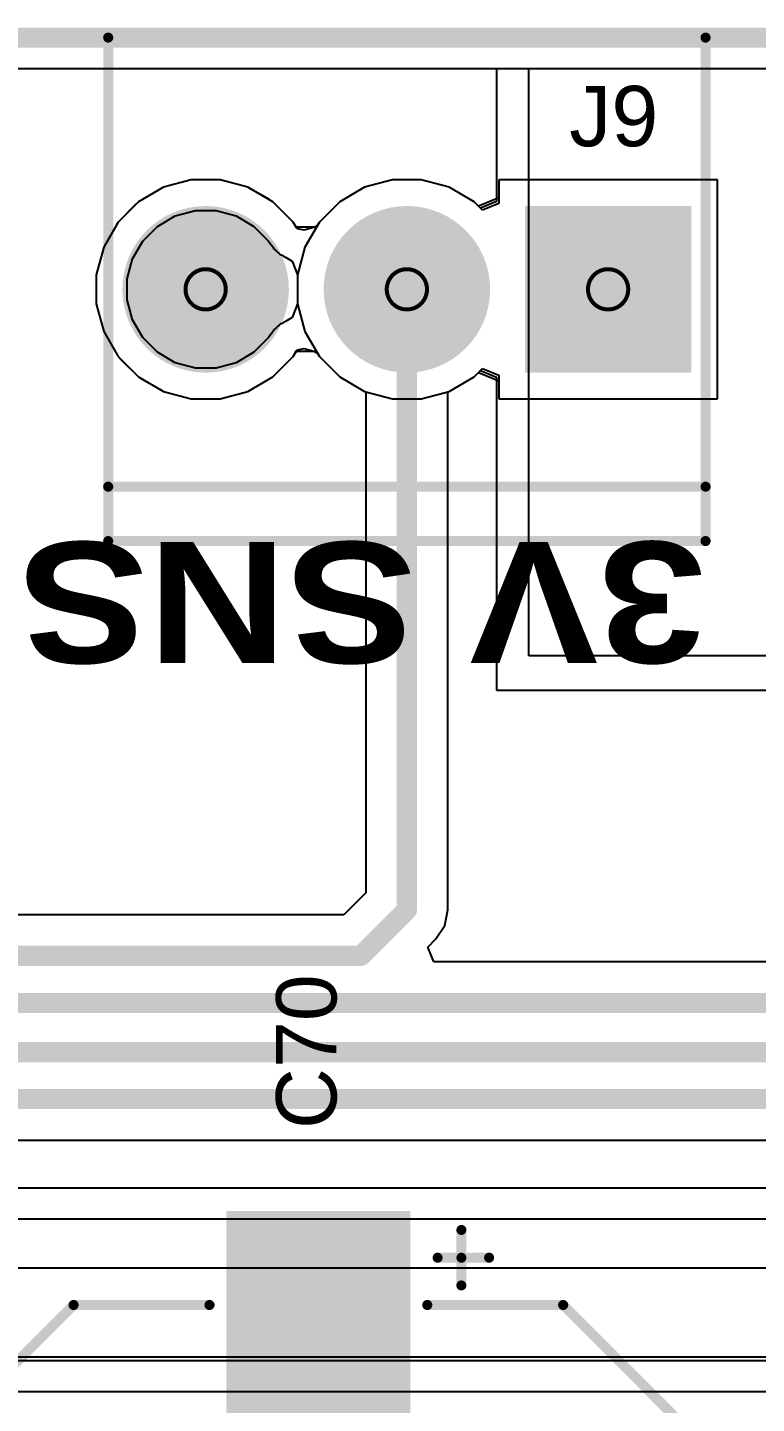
# Model space of a CAD drawing. Header units: inches. Extents: x -36 to 349, y -11 to 240.
# Drawn here: x 132.28 to 141.48, y 109.77 to 127.13 of the extents above; entities that cross this region are included whole.
import ezdxf

# ---------------------------------------------------------------- set-up
doc = ezdxf.new("R2010")
doc.units = ezdxf.units.IN
for name, color, linetype in [('Board Outline', 216, 'Continuous'), ('Bottom Layer', 5, 'Continuous'), ('Bottom Solder', 6, 'Continuous'), ('Drill Drawing', 1, 'Continuous'), ('Layer 1', 16, 'Continuous'), ('Layer 2', 76, 'Continuous'), ('Multi-Layer', 9, 'Continuous'), ('Pad Holes', 156, 'Continuous'), ('Top Layer', 1, 'Continuous'), ('Top Overlay', 2, 'Continuous'), ('Top Paste', 8, 'Continuous'), ('Top Solder', 216, 'Continuous')]:
    doc.layers.add(name, color=color, linetype=linetype)
doc.styles.add('Arial', font='', dxfattribs={"height": 0.2})
doc.styles.add('Arial Black_Bold', font='', dxfattribs={"height": 0.2})
doc.styles.get('Arial').set_extended_font_data('Arial')
doc.styles.get('Arial Black_Bold').set_extended_font_data('Arial Black', bold=True)

# ---------------------------------------------------------------- blocks, each defined once
blk = doc.blocks.new('0022112032_343')
at = {"layer": 'Bottom Layer'}
blk.add_hatch(color=5, dxfattribs=at).paths.add_polyline_path([(-3.54, 1), (-1.54, 1), (-1.54, -1), (-3.54, -1)])
h = blk.add_hatch(color=5, dxfattribs=at)
edge = h.paths.add_edge_path()
edge.add_arc((0, 0), 1, 0, 360)
h = blk.add_hatch(color=5, dxfattribs=at)
edge = h.paths.add_edge_path()
edge.add_arc((2.54, 0), 1, 0, 360)
at = {"layer": 'Bottom Solder'}
blk.add_hatch(color=6, dxfattribs=at).paths.add_polyline_path([(-3.591, 1.051), (-1.489, 1.051), (-1.489, -1.051), (-3.591, -1.051)])
h = blk.add_hatch(color=6, dxfattribs=at)
edge = h.paths.add_edge_path()
edge.add_arc((0, 0), 1.051, 0, 360)
h = blk.add_hatch(color=6, dxfattribs=at)
edge = h.paths.add_edge_path()
edge.add_arc((2.54, 0), 1.051, 0, 360)
at = {"layer": 'Layer 1'}
blk.add_hatch(color=16, dxfattribs=at).paths.add_polyline_path([(-3.54, 1), (-1.54, 1), (-1.54, -1), (-3.54, -1)])
h = blk.add_hatch(color=16, dxfattribs=at)
edge = h.paths.add_edge_path()
edge.add_arc((0, 0), 1, 0, 360)
h = blk.add_hatch(color=16, dxfattribs=at)
edge = h.paths.add_edge_path()
edge.add_arc((2.54, 0), 1, 0, 360)
at = {"layer": 'Layer 2'}
blk.add_hatch(color=76, dxfattribs=at).paths.add_polyline_path([(-3.54, 1), (-1.54, 1), (-1.54, -1), (-3.54, -1)])
h = blk.add_hatch(color=76, dxfattribs=at)
edge = h.paths.add_edge_path()
edge.add_arc((0, 0), 1, 0, 360)
h = blk.add_hatch(color=76, dxfattribs=at)
edge = h.paths.add_edge_path()
edge.add_arc((2.54, 0), 1, 0, 360)
at = {"layer": 'Multi-Layer'}
blk.add_hatch(color=9, dxfattribs=at).paths.add_polyline_path([(-3.54, 1), (-1.54, 1), (-1.54, -1), (-3.54, -1)])
h = blk.add_hatch(color=9, dxfattribs=at)
edge = h.paths.add_edge_path()
edge.add_arc((0, 0), 1, 0, 360)
h = blk.add_hatch(color=9, dxfattribs=at)
edge = h.paths.add_edge_path()
edge.add_arc((2.54, 0), 1, 0, 360)
at = {"layer": 'Pad Holes'}
h = blk.add_hatch(color=7, dxfattribs=at)
edge = h.paths.add_edge_path()
edge.add_arc((-2.54, 0), 0.6, 0, 360)
h = blk.add_hatch(color=7, dxfattribs=at)
edge = h.paths.add_edge_path()
edge.add_arc((0, 0), 0.6, 0, 360)
h = blk.add_hatch(color=7, dxfattribs=at)
edge = h.paths.add_edge_path()
edge.add_arc((2.54, 0), 0.6, 0, 360)
at = {"layer": 'Top Layer'}
blk.add_hatch(color=1, dxfattribs=at).paths.add_polyline_path([(-3.54, 1), (-1.54, 1), (-1.54, -1), (-3.54, -1)])
h = blk.add_hatch(color=1, dxfattribs=at)
edge = h.paths.add_edge_path()
edge.add_arc((0, 0), 1, 0, 360)
h = blk.add_hatch(color=1, dxfattribs=at)
edge = h.paths.add_edge_path()
edge.add_arc((2.54, 0), 1, 0, 360)
at = {"layer": 'Top Solder'}
blk.add_hatch(color=216, dxfattribs=at).paths.add_polyline_path([(-3.591, 1.051), (-1.489, 1.051), (-1.489, -1.051), (-3.591, -1.051)])
h = blk.add_hatch(color=216, dxfattribs=at)
edge = h.paths.add_edge_path()
edge.add_arc((0, 0), 1.051, 0, 360)
h = blk.add_hatch(color=216, dxfattribs=at)
edge = h.paths.add_edge_path()
edge.add_arc((2.54, 0), 1.051, 0, 360)
at = {"layer": 'Top Overlay'}
for points in [[(3.77, 3.175, 0.127, 0.127, 0), (-3.77, 3.175, 0.127, 0.127, 0)], [(-3.77, 3.175, 0.127, 0.127, 0), (-3.77, -3.175, 0.127, 0.127, 0)], [(3.77, 3.175, 0.127, 0.127, 0), (3.77, -3.175, 0.127, 0.127, 0)], [(3.77, 2.489, 0.127, 0.127, 0), (-3.77, 2.489, 0.127, 0.127, 0)], [(3.77, -3.175, 0.127, 0.127, 0), (-3.77, -3.175, 0.127, 0.127, 0)]]:
    blk.add_lwpolyline(points, format="xyseb", dxfattribs=at)
for points in [[(-3.802, 3.175, 0.0635, 0.0635, 1), (-3.738, 3.175, 0.0635, 0.0635, 1)], [(-3.802, 3.175, 0.0635, 0.0635, 1), (-3.738, 3.175, 0.0635, 0.0635, 1)], [(3.738, 3.175, 0.0635, 0.0635, 1), (3.802, 3.175, 0.0635, 0.0635, 1)], [(3.738, 3.175, 0.0635, 0.0635, 1), (3.802, 3.175, 0.0635, 0.0635, 1)], [(-3.802, 2.489, 0.0635, 0.0635, 1), (-3.738, 2.489, 0.0635, 0.0635, 1)], [(3.738, 2.489, 0.0635, 0.0635, 1), (3.802, 2.489, 0.0635, 0.0635, 1)], [(-3.802, -3.175, 0.0635, 0.0635, 1), (-3.738, -3.175, 0.0635, 0.0635, 1)], [(-3.802, -3.175, 0.0635, 0.0635, 1), (-3.738, -3.175, 0.0635, 0.0635, 1)], [(3.738, -3.175, 0.0635, 0.0635, 1), (3.802, -3.175, 0.0635, 0.0635, 1)], [(3.738, -3.175, 0.0635, 0.0635, 1), (3.802, -3.175, 0.0635, 0.0635, 1)]]:
    blk.add_lwpolyline(points, format="xyseb", close=True, dxfattribs=at)
blk = doc.blocks.new('UUD1A102MNL1GS_445')
at = {"layer": 'Top Layer'}
for points in [[(-6.235, 1.06), (-2.245, 1.06), (-2.245, -1.06), (-6.235, -1.06)], [(2.245, 1.06), (6.235, 1.06), (6.235, -1.06), (2.245, -1.06)]]:
    blk.add_hatch(color=1, dxfattribs=at).paths.add_polyline_path(points)
at = {"layer": 'Top Paste'}
for points in [[(-6.235, 1.06), (-2.245, 1.06), (-2.245, -1.06), (-6.235, -1.06)], [(2.245, 1.06), (6.235, 1.06), (6.235, -1.06), (2.245, -1.06)]]:
    blk.add_hatch(color=8, dxfattribs=at).paths.add_polyline_path(points)
at = {"layer": 'Top Solder'}
for points in [[(-6.337, 1.162), (-2.143, 1.162), (-2.143, -1.162), (-6.337, -1.162)], [(2.143, 1.162), (6.337, 1.162), (6.337, -1.162), (2.143, -1.162)]]:
    blk.add_hatch(color=216, dxfattribs=at).paths.add_polyline_path(points)
at = {"layer": 'Top Overlay'}
for points in [[(-5.15, 3.09, 0.127, 0.127, 0), (-3.09, 5.15, 0.127, 0.127, 0)], [(5.15, 5.15, 0.127, 0.127, 0), (-3.09, 5.15, 0.127, 0.127, 0)], [(5.15, 1.374, 0.127, 0.127, 0), (5.15, 5.15, 0.127, 0.127, 0)], [(-5.15, 1.374, 0.127, 0.127, 0), (-5.15, 3.09, 0.127, 0.127, 0)], [(-5.747, 1.805, 0.127, 0.127, 0), (-5.747, 2.155, 0.127, 0.127, 0)], [(-5.397, 1.805, 0.127, 0.127, 0), (-6.097, 1.805, 0.127, 0.127, 0)], [(-5.747, 1.505, 0.127, 0.127, 0), (-5.747, 1.805, 0.127, 0.127, 0)], [(-5.15, -3.09, 0.127, 0.127, 0), (-5.15, -1.374, 0.127, 0.127, 0)], [(5.15, -5.15, 0.127, 0.127, 0), (5.15, -1.374, 0.127, 0.127, 0)], [(-3.09, -5.15, 0.127, 0.127, 0), (-5.15, -3.09, 0.127, 0.127, 0)], [(5.15, -5.15, 0.127, 0.127, 0), (-3.09, -5.15, 0.127, 0.127, 0)]]:
    blk.add_lwpolyline(points, format="xyseb", dxfattribs=at)
for points in [[(-3.122, 5.15, 0.0635, 0.0635, 1), (-3.058, 5.15, 0.0635, 0.0635, 1)], [(-3.122, 5.15, 0.0635, 0.0635, 1), (-3.058, 5.15, 0.0635, 0.0635, 1)], [(5.118, 5.15, 0.0635, 0.0635, 1), (5.182, 5.15, 0.0635, 0.0635, 1)], [(5.118, 5.15, 0.0635, 0.0635, 1), (5.182, 5.15, 0.0635, 0.0635, 1)], [(-5.182, 3.09, 0.0635, 0.0635, 1), (-5.118, 3.09, 0.0635, 0.0635, 1)], [(-5.182, 3.09, 0.0635, 0.0635, 1), (-5.118, 3.09, 0.0635, 0.0635, 1)], [(-5.778, 2.155, 0.0635, 0.0635, 1), (-5.715, 2.155, 0.0635, 0.0635, 1)], [(-6.128, 1.805, 0.0635, 0.0635, 1), (-6.065, 1.805, 0.0635, 0.0635, 1)], [(-5.778, 1.805, 0.0635, 0.0635, 1), (-5.715, 1.805, 0.0635, 0.0635, 1)], [(-5.778, 1.805, 0.0635, 0.0635, 1), (-5.715, 1.805, 0.0635, 0.0635, 1)], [(-5.428, 1.805, 0.0635, 0.0635, 1), (-5.365, 1.805, 0.0635, 0.0635, 1)], [(-5.778, 1.505, 0.0635, 0.0635, 1), (-5.715, 1.505, 0.0635, 0.0635, 1)], [(-5.182, 1.374, 0.0635, 0.0635, 1), (-5.118, 1.374, 0.0635, 0.0635, 1)], [(5.118, 1.374, 0.0635, 0.0635, 1), (5.182, 1.374, 0.0635, 0.0635, 1)], [(-5.182, -1.374, 0.0635, 0.0635, 1), (-5.118, -1.374, 0.0635, 0.0635, 1)], [(5.118, -1.374, 0.0635, 0.0635, 1), (5.182, -1.374, 0.0635, 0.0635, 1)], [(-5.182, -3.09, 0.0635, 0.0635, 1), (-5.118, -3.09, 0.0635, 0.0635, 1)], [(-5.182, -3.09, 0.0635, 0.0635, 1), (-5.118, -3.09, 0.0635, 0.0635, 1)], [(-3.122, -5.15, 0.0635, 0.0635, 1), (-3.058, -5.15, 0.0635, 0.0635, 1)], [(-3.122, -5.15, 0.0635, 0.0635, 1), (-3.058, -5.15, 0.0635, 0.0635, 1)], [(5.118, -5.15, 0.0635, 0.0635, 1), (5.182, -5.15, 0.0635, 0.0635, 1)], [(5.118, -5.15, 0.0635, 0.0635, 1), (5.182, -5.15, 0.0635, 0.0635, 1)]]:
    blk.add_lwpolyline(points, format="xyseb", close=True, dxfattribs=at)

msp = doc.modelspace()

# ---------------------------------------------------------------- linework, layer by layer
at = {"layer": 'Board Outline'}
msp.add_lwpolyline([(101.089, 127, 0.254, 0.254, 0), (184.5, 127, 0.254, 0.254, 0)], format="xyseb", dxfattribs=at)
at = {"layer": 'Bottom Layer'}
for p, q in [((101.097, 126.612), (138.2, 126.612)), ((138.2, 126.612), (138.2, 124.932)), ((138.607, 126.612), (171.103, 126.612)), ((138.607, 119.202), (138.607, 126.612)), ((134.346, 125.206), (133.994, 125.112)), ((134.709, 125.206), (134.346, 125.206)), ((135.06, 125.112), (134.709, 125.206)), ((136.886, 125.206), (136.534, 125.112)), ((137.249, 125.206), (136.886, 125.206)), ((137.6, 125.112), (137.249, 125.206)), ((133.994, 125.112), (133.679, 124.93)), ((135.105, 125.086), (135.06, 125.112)), ((135.331, 124.956), (135.105, 125.086)), ((135.105, 125.086), (135.105, 125.086)), ((135.375, 124.93), (135.331, 124.956)), ((135.331, 124.956), (135.331, 124.956)), ((136.534, 125.112), (136.219, 124.93)), ((137.915, 124.93), (137.6, 125.112)), ((133.643, 124.894), (133.422, 124.673)), ((133.679, 124.93), (133.643, 124.894)), ((133.643, 124.894), (133.643, 124.894)), ((134.144, 124.75), (134.397, 124.818)), ((134.397, 124.818), (134.658, 124.818)), ((134.658, 124.818), (134.911, 124.75)), ((135.632, 124.673), (135.375, 124.93)), ((136.219, 124.93), (135.962, 124.673)), ((137.997, 124.848), (137.915, 124.93)), ((138.2, 124.932), (137.997, 124.848)), ((133.397, 124.629), (133.266, 124.402)), ((133.422, 124.673), (133.397, 124.629)), ((133.397, 124.629), (133.397, 124.629)), ((133.733, 124.434), (133.918, 124.619)), ((133.918, 124.619), (134.144, 124.75)), ((134.911, 124.75), (135.137, 124.619)), ((135.137, 124.619), (135.322, 124.434)), ((135.677, 124.596), (135.632, 124.673)), ((135.893, 124.605), (135.771, 124.57)), ((135.931, 124.628), (135.893, 124.605)), ((135.943, 124.639), (135.931, 124.628)), ((135.962, 124.673), (135.943, 124.639)), ((133.603, 124.208), (133.733, 124.434)), ((135.322, 124.434), (135.34, 124.402)), ((135.685, 124.587), (135.677, 124.596)), ((135.771, 124.57), (135.685, 124.587)), ((133.241, 124.358), (133.146, 124.007)), ((133.266, 124.402), (133.241, 124.358)), ((133.266, 124.402), (133.266, 124.402)), ((135.34, 124.402), (135.357, 124.383)), ((135.357, 124.383), (135.362, 124.371)), ((135.362, 124.371), (135.374, 124.359)), ((135.374, 124.359), (135.385, 124.34)), ((135.385, 124.34), (135.393, 124.331)), ((135.393, 124.331), (135.423, 124.307)), ((135.423, 124.307), (135.44, 124.288)), ((135.44, 124.288), (135.45, 124.283)), ((135.45, 124.283), (135.469, 124.264)), ((135.469, 124.264), (135.493, 124.254)), ((133.535, 123.956), (133.603, 124.208)), ((135.493, 124.254), (135.513, 124.238)), ((135.513, 124.238), (135.537, 124.232)), ((135.537, 124.232), (135.62, 124.179)), ((135.62, 124.179), (135.686, 124.007)), ((133.146, 124.007), (133.146, 123.643)), ((133.535, 123.694), (133.535, 123.956)), ((135.686, 124.007), (135.686, 123.643)), ((133.146, 123.643), (133.241, 123.292)), ((133.603, 123.442), (133.535, 123.694)), ((135.686, 123.643), (135.62, 123.471)), ((133.733, 123.216), (133.603, 123.442)), ((135.493, 123.396), (135.469, 123.386)), ((135.513, 123.412), (135.493, 123.396)), ((135.537, 123.418), (135.513, 123.412)), ((135.62, 123.471), (135.537, 123.418)), ((133.241, 123.292), (133.422, 122.977)), ((133.918, 123.031), (133.733, 123.216)), ((135.322, 123.216), (135.137, 123.031)), ((135.34, 123.248), (135.322, 123.216)), ((135.357, 123.267), (135.34, 123.248)), ((135.362, 123.279), (135.357, 123.267)), ((135.374, 123.291), (135.362, 123.279)), ((135.385, 123.31), (135.374, 123.291)), ((135.393, 123.319), (135.385, 123.31)), ((135.423, 123.343), (135.393, 123.319)), ((135.44, 123.362), (135.423, 123.343)), ((135.45, 123.367), (135.44, 123.362)), ((135.469, 123.386), (135.45, 123.367)), ((135.632, 122.977), (135.677, 123.054)), ((135.677, 123.054), (135.685, 123.063)), ((135.685, 123.063), (135.771, 123.08)), ((135.771, 123.08), (135.893, 123.045)), ((135.893, 123.045), (135.931, 123.022)), ((133.422, 122.977), (133.458, 122.941)), ((133.458, 122.941), (133.458, 122.941)), ((133.458, 122.941), (133.679, 122.72)), ((134.144, 122.9), (133.918, 123.031)), ((134.397, 122.832), (134.144, 122.9)), ((134.911, 122.9), (134.658, 122.832)), ((135.137, 123.031), (134.911, 122.9)), ((135.375, 122.72), (135.632, 122.977)), ((135.931, 123.022), (135.943, 123.011)), ((135.943, 123.011), (135.962, 122.977)), ((135.962, 122.977), (136.219, 122.72)), ((133.679, 122.72), (133.724, 122.694)), ((133.724, 122.694), (133.724, 122.694)), ((133.724, 122.694), (133.95, 122.564)), ((134.658, 122.832), (134.397, 122.832)), ((135.06, 122.538), (135.375, 122.72)), ((136.219, 122.72), (136.534, 122.538)), ((137.6, 122.538), (137.915, 122.72)), ((137.915, 122.72), (137.997, 122.802)), ((137.997, 122.802), (138.2, 122.718)), ((138.2, 122.718), (138.2, 118.77)), ((133.95, 122.564), (133.95, 122.564)), ((133.95, 122.564), (133.994, 122.538)), ((133.994, 122.538), (134.346, 122.444)), ((134.709, 122.444), (135.06, 122.538)), ((136.534, 122.538), (136.886, 122.444)), ((137.249, 122.444), (137.6, 122.538)), ((134.346, 122.444), (134.709, 122.444)), ((136.886, 122.444), (137.249, 122.444)), ((164.499, 119.202), (138.607, 119.202)), ((138.2, 118.77), (152.49, 118.77)), ((148.243, 110.312), (113.06, 110.312)), ((113.06, 109.924), (147.855, 109.924))]:
    msp.add_line(p, q, dxfattribs=at)
at = {"layer": 'Drill Drawing'}
for points in [[(134.781, 123.825, 0.0508, 0.0508, 1), (134.273, 123.825, 0.0508, 0.0508, 1)], [(137.321, 123.825, 0.0508, 0.0508, 1), (136.813, 123.825, 0.0508, 0.0508, 1)], [(139.861, 123.825, 0.0508, 0.0508, 1), (139.353, 123.825, 0.0508, 0.0508, 1)], [(134.261, 123.825, 0.0254, 0.0254, 1), (134.286, 123.825, 0.0254, 0.0254, 1)], [(134.769, 123.825, 0.0254, 0.0254, 1), (134.794, 123.825, 0.0254, 0.0254, 1)], [(136.801, 123.825, 0.0254, 0.0254, 1), (136.826, 123.825, 0.0254, 0.0254, 1)], [(137.309, 123.825, 0.0254, 0.0254, 1), (137.334, 123.825, 0.0254, 0.0254, 1)], [(139.341, 123.825, 0.0254, 0.0254, 1), (139.366, 123.825, 0.0254, 0.0254, 1)], [(139.849, 123.825, 0.0254, 0.0254, 1), (139.874, 123.825, 0.0254, 0.0254, 1)]]:
    msp.add_lwpolyline(points, format="xyseb", close=True, dxfattribs=at)
at = {"layer": 'Layer 1'}
for p, q in [((101.097, 126.612), (184.5, 126.612)), ((136.886, 125.206), (136.534, 125.112)), ((137.249, 125.206), (136.886, 125.206)), ((137.6, 125.112), (137.249, 125.206)), ((140.988, 125.206), (138.226, 125.206)), ((138.226, 125.206), (138.226, 124.978)), ((140.988, 122.444), (140.988, 125.206)), ((136.534, 125.112), (136.219, 124.93)), ((137.915, 124.93), (137.6, 125.112)), ((138.226, 124.978), (137.972, 124.873)), ((136.219, 124.93), (135.962, 124.673)), ((137.972, 124.873), (137.915, 124.93)), ((135.962, 124.673), (135.781, 124.358)), ((135.781, 124.358), (135.686, 124.007)), ((135.686, 124.007), (135.686, 123.643)), ((135.686, 123.643), (135.781, 123.292)), ((135.781, 123.292), (135.962, 122.977)), ((135.962, 122.977), (136.219, 122.72)), ((136.219, 122.72), (136.534, 122.538)), ((137.6, 122.538), (137.915, 122.72)), ((137.915, 122.72), (137.972, 122.777)), ((137.972, 122.777), (138.226, 122.672)), ((136.534, 122.538), (136.886, 122.444)), ((137.249, 122.444), (137.6, 122.538)), ((138.226, 122.672), (138.226, 122.444)), ((136.886, 122.444), (137.249, 122.444)), ((138.226, 122.444), (140.988, 122.444))]:
    msp.add_line(p, q, dxfattribs=at)
at = {"layer": 'Layer 2'}
for p, q in [((101.097, 126.612), (171.586, 126.612)), ((134.346, 125.206), (133.994, 125.112)), ((134.709, 125.206), (134.346, 125.206)), ((135.06, 125.112), (134.709, 125.206)), ((136.886, 125.206), (136.534, 125.112)), ((137.249, 125.206), (136.886, 125.206)), ((137.6, 125.112), (137.249, 125.206)), ((140.988, 125.206), (138.226, 125.206)), ((138.226, 125.206), (138.226, 124.978)), ((140.988, 122.444), (140.988, 125.206)), ((133.994, 125.112), (133.679, 124.93)), ((135.375, 124.93), (135.06, 125.112)), ((136.534, 125.112), (136.219, 124.93)), ((137.915, 124.93), (137.6, 125.112)), ((138.226, 124.978), (137.972, 124.873)), ((133.679, 124.93), (133.422, 124.673)), ((135.632, 124.673), (135.375, 124.93)), ((136.219, 124.93), (135.962, 124.673)), ((137.972, 124.873), (137.915, 124.93)), ((133.422, 124.673), (133.241, 124.358)), ((135.67, 124.607), (135.632, 124.673)), ((135.924, 124.607), (135.67, 124.607)), ((135.962, 124.673), (135.924, 124.607)), ((133.241, 124.358), (133.146, 124.007)), ((133.146, 124.007), (133.146, 123.643)), ((133.146, 123.643), (133.241, 123.292)), ((133.241, 123.292), (133.422, 122.977)), ((135.632, 122.977), (135.67, 123.043)), ((135.67, 123.043), (135.924, 123.043)), ((135.924, 123.043), (135.962, 122.977)), ((133.422, 122.977), (133.679, 122.72)), ((135.375, 122.72), (135.632, 122.977)), ((135.962, 122.977), (136.219, 122.72)), ((133.679, 122.72), (133.994, 122.538)), ((135.06, 122.538), (135.375, 122.72)), ((136.219, 122.72), (136.534, 122.538)), ((137.6, 122.538), (137.915, 122.72)), ((137.915, 122.72), (137.972, 122.777)), ((137.972, 122.777), (138.226, 122.672)), ((133.994, 122.538), (134.346, 122.444)), ((134.709, 122.444), (135.06, 122.538)), ((136.534, 122.538), (136.886, 122.444)), ((137.249, 122.444), (137.6, 122.538)), ((138.226, 122.672), (138.226, 122.444)), ((134.346, 122.444), (134.709, 122.444)), ((136.886, 122.444), (137.249, 122.444)), ((138.226, 122.444), (140.988, 122.444)), ((152.638, 111.481), (73.25, 111.481)), ((113.298, 110.363), (151.545, 110.363))]:
    msp.add_line(p, q, dxfattribs=at)
at = {"layer": 'Top Layer'}
for p, q in [((106.206, 126.612), (184.5, 126.612)), ((136.886, 125.206), (136.534, 125.112)), ((137.249, 125.206), (136.886, 125.206)), ((137.6, 125.112), (137.249, 125.206)), ((140.988, 125.206), (138.226, 125.206)), ((138.226, 125.206), (138.226, 124.906)), ((140.988, 122.444), (140.988, 125.206)), ((136.534, 125.112), (136.219, 124.93)), ((137.915, 124.93), (137.6, 125.112)), ((136.219, 124.93), (135.962, 124.673)), ((138.023, 124.822), (137.915, 124.93)), ((138.226, 124.906), (138.023, 124.822)), ((135.962, 124.673), (135.781, 124.358)), ((135.781, 124.358), (135.686, 124.007)), ((135.686, 124.007), (135.686, 123.643)), ((135.686, 123.643), (135.781, 123.292)), ((135.781, 123.292), (135.962, 122.977)), ((135.962, 122.977), (136.219, 122.72)), ((136.219, 122.72), (136.534, 122.538)), ((137.6, 122.538), (137.915, 122.72)), ((137.915, 122.72), (138.023, 122.828)), ((138.023, 122.828), (138.226, 122.744)), ((138.226, 122.744), (138.226, 122.444)), ((136.534, 122.538), (136.549, 122.534)), ((136.549, 122.534), (136.549, 116.213)), ((137.585, 122.534), (137.6, 122.538)), ((137.585, 115.998), (137.585, 122.534)), ((138.226, 122.444), (140.988, 122.444)), ((136.549, 116.213), (136.272, 115.936)), ((136.272, 115.936), (127.838, 115.936)), ((137.546, 115.8), (137.585, 115.998)), ((137.434, 115.632), (137.546, 115.8)), ((137.331, 115.529), (137.434, 115.632)), ((137.409, 115.342), (137.331, 115.529)), ((150.722, 115.342), (137.409, 115.342)), ((128.865, 113.096), (174.749, 113.096)), ((142.798, 112.489), (130.804, 112.489)), ((130.804, 112.1), (142.798, 112.1))]:
    msp.add_line(p, q, dxfattribs=at)
for points in [[(137.067, 115.998, 0.254, 0.254, 0), (137.067, 123.825, 0.254, 0.254, 0)], [(136.487, 115.418, 0.254, 0.254, 0), (137.067, 115.998, 0.254, 0.254, 0)], [(127.838, 115.418, 0.254, 0.254, 0), (136.487, 115.418, 0.254, 0.254, 0)], [(128.149, 114.824, 0.254, 0.254, 0), (150.937, 114.824, 0.254, 0.254, 0)], [(128.436, 114.203, 0.254, 0.254, 0), (155.918, 114.203, 0.254, 0.254, 0)], [(128.65, 113.614, 0.254, 0.254, 0), (174.749, 113.614, 0.254, 0.254, 0)]]:
    msp.add_lwpolyline(points, format="xyseb", dxfattribs=at)
for points in [[(137.004, 123.825, 0.127, 0.127, 1), (137.131, 123.825, 0.127, 0.127, 1)], [(137.004, 115.998, 0.127, 0.127, 1), (137.131, 115.998, 0.127, 0.127, 1)], [(137.004, 115.998, 0.127, 0.127, 1), (137.131, 115.998, 0.127, 0.127, 1)], [(136.423, 115.418, 0.127, 0.127, 1), (136.55, 115.418, 0.127, 0.127, 1)], [(136.423, 115.418, 0.127, 0.127, 1), (136.55, 115.418, 0.127, 0.127, 1)]]:
    msp.add_lwpolyline(points, format="xyseb", close=True, dxfattribs=at)

# ---------------------------------------------------------------- block references
for name, p, rotation in [('0022112032_343', (137.067, 123.825), 180), ('UUD1A102MNL1GS_445', (135.95, 105.865), 270)]:
    msp.add_blockref(name, p, dxfattribs=dict(rotation=rotation))

# ---------------------------------------------------------------- texts
at = {"layer": 'Top Overlay', "style": 'Arial'}
msp.add_text('J9', height=0.762, dxfattribs=at).set_placement((139.116, 125.629))
at = {"layer": 'Top Overlay'}
for s, height, rotation, style, p in [('3V SNS GND', 1.524, 180, 'Arial Black_Bold', (140.837, 120.637)), ('C70', 0.762, 90, 'Arial', (136.178, 113.234))]:
    msp.add_text(s, height=height, rotation=rotation, dxfattribs=dict(at, style=style)).set_placement(p)

doc.saveas('drawing.dxf')
